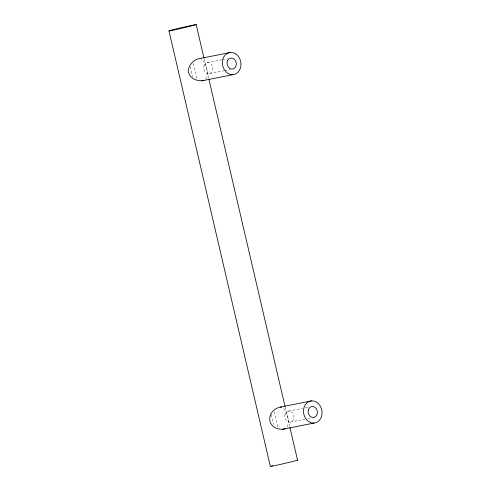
<?xml version="1.0" encoding="UTF-8"?>
<svg xmlns="http://www.w3.org/2000/svg" width="491" height="491" viewBox="0 0 491 491"><rect width="100%" height="100%" fill="white"/><g stroke="black" fill="none" stroke-linecap="round" stroke-linejoin="round"><path stroke-width="0.37" stroke-dasharray="2.46 1.84" d="M287.241 427.053C289.647 420.916 287.671 411.894 282.693 407.518M205.772 79.131C208.957 73.03 206.637 63.229 201.335 58.951M207.042 62.75L221.656 59.853M222.386 59.712L227.505 58.693M209.577 73.644L224.191 70.741M224.921 70.6L230.034 69.581M288.487 411.102L302.37 408.352M305.298 407.769L308.949 407.045M290.285 422.137L304.905 419.24M307.826 418.657L311.478 417.933M204.121 58.724L208.7 78.382M285.191 407.1L289.764 426.753M193.276 63.364L197.026 79.481M274.352 411.789L277.937 427.17M271.253 414.613L273.567 424.654M190.342 66.905L192.656 76.946M204.25 65.125A5.604 4.609 78.8 0 0 208.368 73.754A5.604 4.609 78.8 0 0 212.302 65.714A5.604 4.609 78.8 0 0 204.25 65.125M284.989 414.435A5.604 4.609 78.8 0 0 290.291 422.15A5.604 4.609 78.8 0 0 292.888 413.275A5.604 4.609 78.8 0 0 284.989 414.435"/><path stroke-width="0.74" d="M311.589 400.883L280.33 407.082C265.76 410.402 265.846 429.502 282.675 429.287L313.952 423.082A11.207 9.219 78.8 0 0 320.175 405.916A11.207 9.219 78.8 0 0 304.187 406.935A11.207 9.219 78.8 0 0 313.958 423.101M230.512 52.463L199.248 58.662C193.399 59.62 188.747 65.162 188.182 70.956C188.882 78.051 197.554 82.212 203.992 80.321M282.675 429.287L285.075 428.741M201.598 80.862L232.875 74.657A11.207 9.219 78.8 0 0 239.092 57.49A11.207 9.219 78.8 0 0 223.11 58.509A11.207 9.219 78.8 0 0 232.875 74.681M280.33 407.082L281.717 407.278M196.179 24.599A14.012 0.319 -13.1 0 1 174.771 29.822A14.012 0.319 -13.1 0 1 176.797 28.785A14.012 0.319 -13.1 0 1 196.179 24.599L203.949 57.981M208.871 79.131L285.019 406.352M289.935 427.495L297.534 460.128M168.984 30.872L270.332 466.401A14.012 0.319 -13.1 0 0 284.547 463.449A14.012 0.319 -13.1 0 0 297.368 460.085M271.56 466.008A14.012 0.319 -13.1 0 1 272.75 465.677M308.373 409.801A5.604 4.609 78.8 0 0 313.675 417.51A5.604 4.609 78.8 0 0 316.272 408.641A5.604 4.609 78.8 0 0 308.373 409.801M227.634 60.485A5.604 4.609 78.8 0 0 231.758 69.114A5.604 4.609 78.8 0 0 235.686 61.074A5.604 4.609 78.8 0 0 227.634 60.485"/></g></svg>
